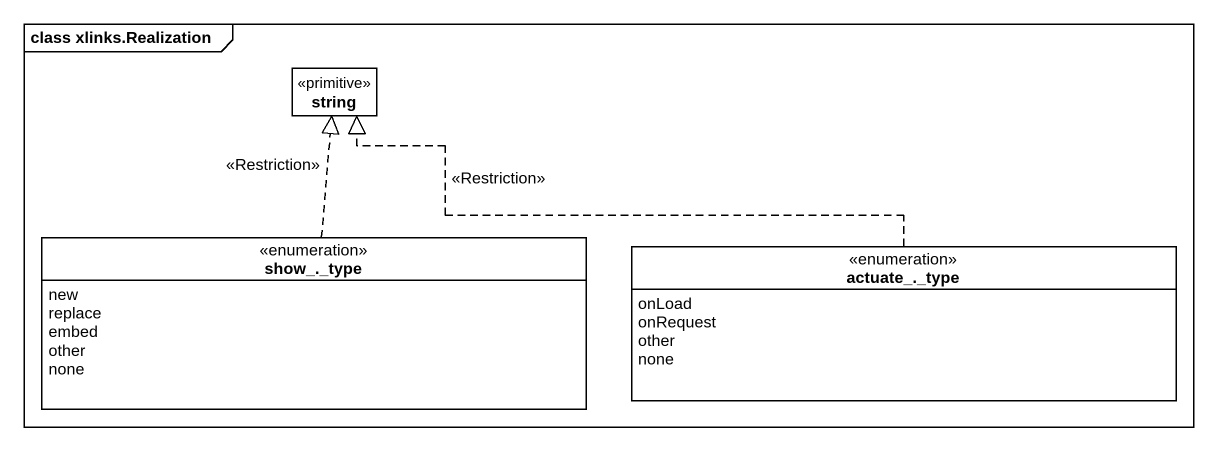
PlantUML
@startuml
mainframe class xlinks.Realization
hide circle
hide empty members
class string <<primitive>>
enum "show_._type" as show_type {
  new
  replace
  embed
  other
  none
}
enum "actuate_._type" as actuate_type {
  onLoad
  onRequest
  other
  none
}
show_type .up.|> string : <<Restriction>>
actuate_type .left.|> string : <<Restriction>>
@enduml
